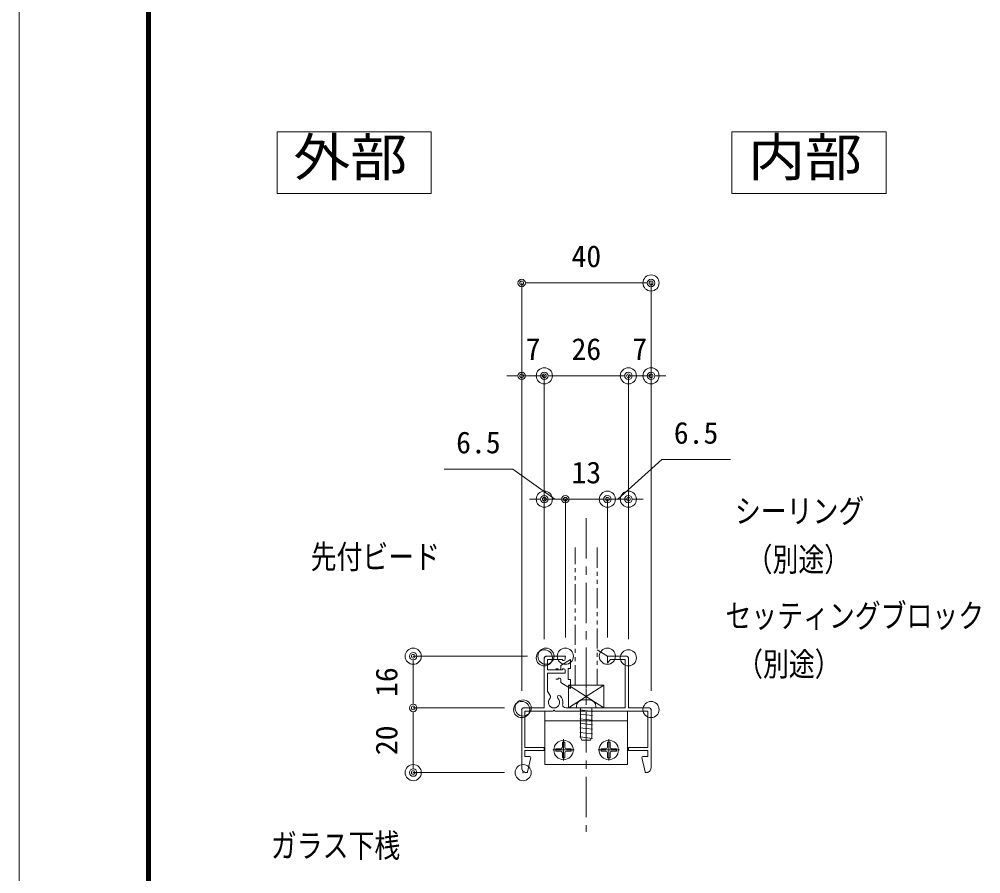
# Model space of a CAD drawing. Units: millimetres, scale not verified. Extents: x -3580 to 3580, y -1188 to 1188.
# Drawn here: x 216 to 811, y -865 to -337 of the extents above; entities that cross this region are included whole.
import ezdxf
from ezdxf.enums import TextEntityAlignment as Align

# ---------------------------------------------------------------- set-up
doc = ezdxf.new("R2010")
doc.units = ezdxf.units.MM
doc.header["$LTSCALE"] = 20
doc.header["$PDMODE"] = 32
doc.header["$PDSIZE"] = 10
for name, pattern in [('USER1', [2, 1.25, -0.25, 0.25, -0.25]), ('USER2', [1.25, 0.625, -0.125, 0.125, -0.125, 0.125, -0.125]), ('USER3', [0.375, 0.25, -0.125])]:
    doc.linetypes.add(name, pattern=pattern)
for name, color, linetype, lineweight in [('0-0_0', 7, 'Continuous', 18), ('0-1_DEFPOINTS', 7, 'Continuous', 18), ('0-3_アンカー', 4, 'Continuous', 18), ('0-4_WAKU', 7, 'Continuous', 18), ('0-5_6ﾊｯﾁﾝｸﾞ', 4, 'Continuous', 18), ('0-6_51破線ｱﾙﾐ', 3, 'USER3', 18), ('0-8_3中心線', 2, 'USER1', 18), ('0-9_41ｱﾙﾐ', 6, 'Continuous', 18), ('0-A_1手摺寸法', 7, 'Continuous', 18), ('0-B_42ｱﾙﾐ部品', 6, 'Continuous', 18), ('0-C_P4-12', 7, 'Continuous', 18), ('0-D_CYAN', 4, 'Continuous', 18), ('0-E_2a', 1, 'USER2', 18)]:
    doc.layers.add(name, color=color, linetype=linetype, lineweight=lineweight)
doc.layers.add('0-2_MOJI', color=7, linetype='Continuous')
doc.styles.add('ＭＳ ゴシック', font='')
doc.styles.get('ＭＳ ゴシック').set_extended_font_data('MS Gothic')

# ---------------------------------------------------------------- blocks, each defined once
blk = doc.blocks.new('A$C43F735A4')
at = {"layer": '0-5_6ﾊｯﾁﾝｸﾞ'}
for p, q in [((5, 15.42), (1, 14.95)), ((5, 15.42), (1, 14.95)), ((1.25, 14.99), (1.66, 15.99)), ((1.25, 5.99), (1.25, 14.99)), ((4.34, 15.99), (1.66, 15.99)), ((4.75, 14.99), (4.34, 15.99)), ((4.75, 5.99), (4.75, 14.99)), ((5, 14.01), (1, 13.54)), ((5, 14.01), (1, 13.54)), ((5, 12.6), (1, 12.13)), ((5, 12.6), (1, 12.13)), ((5, 11.19), (1, 10.72)), ((5, 11.19), (1, 10.72)), ((5, 9.78), (1, 9.31)), ((5, 9.78), (1, 9.31)), ((5.8, 5.99), (0.2, 5.99)), ((5, 8.37), (1, 7.9)), ((5, 8.37), (1, 7.9)), ((5, 7.06), (1, 6.59)), ((5, 7.06), (1, 6.59)), ((0, 5.49), (0, 5.79)), ((4, 3.49), (2, 3.49)), ((6, 5.49), (6, 5.79))]:
    blk.add_line(p, q, dxfattribs=at)
for centre, radius, start, end in [((0.2, 5.79), 0.2, 90, 180), ((5.8, 5.79), 0.2, 0, 90), ((2, 5.49), 2, 180, 270), ((4, 5.49), 2, 270, 0)]:
    blk.add_arc(centre, radius, start, end, dxfattribs=at)
at = {"layer": '0-6_51破線ｱﾙﾐ'}
blk.add_line((3, 0), (3, 19.15), dxfattribs=at)
blk = doc.blocks.new('simozanuke')
at = {"layer": '0-5_6ﾊｯﾁﾝｸﾞ'}
for p, q in [((-7, -15.3), (-7, -8.7)), ((7, -15.3), (7, -8.7)), ((-7.87, -11.62), (-9.4, -11.62)), ((-9.4, -12.38), (-9.4, -11.62)), ((-7.37, -9.6), (-7.37, -11.12)), ((-6.62, -9.6), (-7.37, -9.6)), ((-6.62, -9.6), (-6.62, -11.12)), ((-6.12, -11.62), (-4.59, -11.62)), ((-4.59, -12.38), (-4.59, -11.62)), ((6.13, -11.62), (4.6, -11.62)), ((4.6, -12.38), (4.6, -11.62)), ((6.63, -9.6), (6.63, -11.12)), ((6.63, -9.6), (7.38, -9.6)), ((7.38, -9.6), (7.38, -11.12)), ((7.88, -11.62), (9.41, -11.62)), ((9.41, -12.38), (9.41, -11.62)), ((-10.3, -12), (-3.7, -12)), ((-7.87, -12.38), (-9.4, -12.38)), ((-7.37, -14.4), (-7.37, -12.88)), ((-6.62, -14.4), (-7.37, -14.4)), ((-6.62, -14.4), (-6.62, -12.88)), ((-6.12, -12.38), (-4.59, -12.38)), ((10.3, -12), (3.7, -12)), ((6.13, -12.38), (4.6, -12.38)), ((6.63, -14.4), (6.63, -12.88)), ((6.63, -14.4), (7.38, -14.4)), ((7.38, -14.4), (7.38, -12.88)), ((7.88, -12.38), (9.41, -12.38))]:
    blk.add_line(p, q, dxfattribs=at)
for centre in [(-7, -12), (7, -12)]:
    blk.add_circle(centre, 3, dxfattribs=at)
for centre, start, end in [((-7.87, -11.12), 270, 0), ((-6.12, -11.12), 180, 270), ((6.13, -11.12), 270, 0), ((7.88, -11.12), 180, 270), ((-7.87, -12.88), 0, 90), ((-6.12, -12.88), 90, 180), ((6.13, -12.88), 0, 90), ((7.88, -12.88), 90, 180)]:
    blk.add_arc(centre, 0.5, start, end, dxfattribs=at)
at = {"layer": '0-B_42ｱﾙﾐ部品'}
for p, q in [((-12.75, 0), (-12.75, -16.5)), ((12.75, 0), (12.75, -16.5)), ((12.75, -3), (-12.75, -3)), ((12.75, -16.5), (-12.75, -16.5))]:
    blk.add_line(p, q, dxfattribs=at)
blk = doc.blocks.new('_ORIGIN2')
at = {"layer": '0-0_0'}
blk.add_line((-0.5, 0), (-1, 0), dxfattribs=at)
for radius in [0.5, 0.25]:
    blk.add_circle((0, 0), radius, dxfattribs=at)
blk = doc.blocks.new('D128')
at = {"layer": '0-1_DEFPOINTS'}
for p in [(2499.03, -306.69), (2581.12, -306.69), (2567, -338.69)]:
    blk.add_point(p, dxfattribs=at)
at = {"layer": '0-A_1手摺寸法'}
for p, q in [((2569.62, -306.69), (2499.03, -306.69)), ((2499.03, -334.09), (2499.03, -311.29)), ((2555.5, -338.69), (2499.03, -338.69))]:
    blk.add_line(p, q, dxfattribs=at)
at = {"layer": '0-A_1手摺寸法', "xscale": 4.6, "yscale": 4.6}
for p, rotation in [((2499.03, -306.69), 90), ((2499.03, -338.69), 270)]:
    blk.add_blockref('_ORIGIN2', p, dxfattribs=dict(at, rotation=rotation))
at = {"layer": '0-A_1手摺寸法', "style": 'ＭＳ ゴシック'}
blk.add_text('16', height=13.49, rotation=90, dxfattribs=at).set_placement((2493.28, -331.89), align=Align.BOTTOM_LEFT)
blk = doc.blocks.new('D129')
at = {"layer": '0-1_DEFPOINTS'}
for p in [(2567, -338.69), (2499.03, -378.69), (2567, -378.69)]:
    blk.add_point(p, dxfattribs=at)
at = {"layer": '0-A_1手摺寸法'}
for p, q in [((2555.5, -338.69), (2499.03, -338.69)), ((2499.03, -343.29), (2499.03, -374.09)), ((2555.5, -378.69), (2499.03, -378.69))]:
    blk.add_line(p, q, dxfattribs=at)
at = {"layer": '0-A_1手摺寸法', "xscale": 4.6, "yscale": 4.6}
for p, rotation in [((2499.03, -338.69), 90), ((2499.03, -378.69), 270)]:
    blk.add_blockref('_ORIGIN2', p, dxfattribs=dict(at, rotation=rotation))
at = {"layer": '0-A_1手摺寸法', "style": 'ＭＳ ゴシック'}
blk.add_text('20', height=13.49, rotation=90, dxfattribs=at).set_placement((2493.28, -367.89), align=Align.BOTTOM_LEFT)
blk = doc.blocks.new('D130')
at = {"layer": '0-1_DEFPOINTS'}
for p in [(2646.12, -75.79), (2566.12, -339.69), (2646.12, -339.69)]:
    blk.add_point(p, dxfattribs=at)
at = {"layer": '0-A_1手摺寸法'}
for p, q in [((2566.12, -328.19), (2566.12, -75.79)), ((2570.72, -75.79), (2641.52, -75.79)), ((2646.12, -328.19), (2646.12, -75.79))]:
    blk.add_line(p, q, dxfattribs=at)
at = {"layer": '0-A_1手摺寸法', "xscale": 4.6, "yscale": 4.6, "rotation": 180}
blk.add_blockref('_ORIGIN2', (2566.12, -75.79), dxfattribs=at)
at = {"layer": '0-A_1手摺寸法', "xscale": 4.6, "yscale": 4.6}
blk.add_blockref('_ORIGIN2', (2646.12, -75.79), dxfattribs=at)
at = {"layer": '0-A_1手摺寸法', "style": 'ＭＳ ゴシック'}
blk.add_text('40', height=13.49, dxfattribs=at).set_placement((2596.92, -70.04), align=Align.BOTTOM_LEFT)
blk = doc.blocks.new('D131')
at = {"layer": '0-1_DEFPOINTS'}
for p in [(2632.12, -133.22), (2580.12, -307.69), (2632.12, -307.69)]:
    blk.add_point(p, dxfattribs=at)
at = {"layer": '0-A_1手摺寸法'}
for p, q in [((2580.12, -296.19), (2580.12, -133.22)), ((2584.72, -133.22), (2627.52, -133.22)), ((2632.12, -296.19), (2632.12, -133.22))]:
    blk.add_line(p, q, dxfattribs=at)
at = {"layer": '0-A_1手摺寸法', "xscale": 4.6, "yscale": 4.6, "rotation": 180}
blk.add_blockref('_ORIGIN2', (2580.12, -133.22), dxfattribs=at)
at = {"layer": '0-A_1手摺寸法', "xscale": 4.6, "yscale": 4.6}
blk.add_blockref('_ORIGIN2', (2632.12, -133.22), dxfattribs=at)
at = {"layer": '0-A_1手摺寸法', "style": 'ＭＳ ゴシック'}
blk.add_text('26', height=13.49, dxfattribs=at).set_placement((2596.92, -127.47), align=Align.BOTTOM_LEFT)
blk = doc.blocks.new('D132')
at = {"layer": '0-1_DEFPOINTS'}
for p in [(2580.12, -133.22), (2580.12, -307.69), (2566.12, -339.69)]:
    blk.add_point(p, dxfattribs=at)
at = {"layer": '0-A_1手摺寸法'}
for p, q in [((2561.52, -133.22), (2556.92, -133.22)), ((2566.12, -328.19), (2566.12, -133.22)), ((2566.12, -133.22), (2580.12, -133.22)), ((2580.12, -296.19), (2580.12, -133.22)), ((2584.72, -133.22), (2589.32, -133.22))]:
    blk.add_line(p, q, dxfattribs=at)
at = {"layer": '0-A_1手摺寸法', "xscale": 4.6, "yscale": 4.6}
blk.add_blockref('_ORIGIN2', (2566.12, -133.22), dxfattribs=at)
at = {"layer": '0-A_1手摺寸法', "xscale": 4.6, "yscale": 4.6, "rotation": 180}
blk.add_blockref('_ORIGIN2', (2580.12, -133.22), dxfattribs=at)
at = {"layer": '0-A_1手摺寸法', "style": 'ＭＳ ゴシック'}
blk.add_text('7', height=13.49, dxfattribs=at).set_placement((2568.52, -127.47), align=Align.BOTTOM_LEFT)
blk = doc.blocks.new('D133')
at = {"layer": '0-1_DEFPOINTS'}
for p in [(2646.12, -133.22), (2632.12, -307.69), (2646.12, -339.69)]:
    blk.add_point(p, dxfattribs=at)
at = {"layer": '0-A_1手摺寸法'}
for p, q in [((2627.52, -133.22), (2622.92, -133.22)), ((2632.12, -296.19), (2632.12, -133.22)), ((2632.12, -133.22), (2646.12, -133.22)), ((2646.12, -328.19), (2646.12, -133.22)), ((2650.72, -133.22), (2655.32, -133.22))]:
    blk.add_line(p, q, dxfattribs=at)
at = {"layer": '0-A_1手摺寸法', "xscale": 4.6, "yscale": 4.6}
blk.add_blockref('_ORIGIN2', (2632.12, -133.22), dxfattribs=at)
at = {"layer": '0-A_1手摺寸法', "xscale": 4.6, "yscale": 4.6, "rotation": 180}
blk.add_blockref('_ORIGIN2', (2646.12, -133.22), dxfattribs=at)
at = {"layer": '0-A_1手摺寸法', "style": 'ＭＳ ゴシック'}
blk.add_text('7', height=13.49, dxfattribs=at).set_placement((2634.52, -127.47), align=Align.BOTTOM_LEFT)
blk = doc.blocks.new('D134')
at = {"layer": '0-1_DEFPOINTS'}
for p in [(2619.12, -209.56), (2593.12, -306.69), (2619.12, -306.69)]:
    blk.add_point(p, dxfattribs=at)
at = {"layer": '0-A_1手摺寸法'}
for p, q in [((2588.52, -209.56), (2583.92, -209.56)), ((2593.12, -295.19), (2593.12, -209.56)), ((2593.12, -209.56), (2619.12, -209.56)), ((2619.12, -295.19), (2619.12, -209.56)), ((2623.72, -209.56), (2628.32, -209.56))]:
    blk.add_line(p, q, dxfattribs=at)
at = {"layer": '0-A_1手摺寸法', "xscale": 4.6, "yscale": 4.6}
blk.add_blockref('_ORIGIN2', (2593.12, -209.56), dxfattribs=at)
at = {"layer": '0-A_1手摺寸法', "xscale": 4.6, "yscale": 4.6, "rotation": 180}
blk.add_blockref('_ORIGIN2', (2619.12, -209.56), dxfattribs=at)
at = {"layer": '0-A_1手摺寸法', "style": 'ＭＳ ゴシック'}
blk.add_text('13', height=13.49, dxfattribs=at).set_placement((2596.92, -203.81), align=Align.BOTTOM_LEFT)
blk = doc.blocks.new('D102')
at = {"layer": '0-1_DEFPOINTS'}
for p in [(2580.12, -209.56), (2580.12, -307.69), (2593.12, -306.69)]:
    blk.add_point(p, dxfattribs=at)
at = {"layer": '0-A_1手摺寸法'}
for p, q in [((2575.52, -209.56), (2570.92, -209.56)), ((2580.12, -296.19), (2580.12, -209.56)), ((2593.12, -209.56), (2580.12, -209.56)), ((2593.12, -209.56), (2580.12, -209.56)), ((2593.12, -295.19), (2593.12, -209.56)), ((2597.72, -209.56), (2602.32, -209.56))]:
    blk.add_line(p, q, dxfattribs=at)
blk.add_lwpolyline([(2586.62, -209.56), (2560.55, -190.98), (2518.21, -190.98)], dxfattribs=at)
at = {"layer": '0-A_1手摺寸法', "xscale": 4.6, "yscale": 4.6}
blk.add_blockref('_ORIGIN2', (2580.12, -209.56), dxfattribs=at)
at = {"layer": '0-A_1手摺寸法', "xscale": 4.6, "yscale": 4.6, "rotation": 180}
blk.add_blockref('_ORIGIN2', (2593.12, -209.56), dxfattribs=at)
at = {"layer": '0-A_1手摺寸法', "style": 'ＭＳ ゴシック'}
blk.add_text('6.5', height=13.49, dxfattribs=at).set_placement((2525.58, -185.23), align=Align.BOTTOM_LEFT)
blk = doc.blocks.new('D103')
at = {"layer": '0-1_DEFPOINTS'}
for p in [(2632.12, -209.56), (2619.12, -306.69), (2632.12, -307.69)]:
    blk.add_point(p, dxfattribs=at)
at = {"layer": '0-A_1手摺寸法'}
for p, q in [((2614.52, -209.56), (2609.92, -209.56)), ((2619.12, -295.19), (2619.12, -209.56)), ((2619.12, -209.56), (2632.12, -209.56)), ((2619.12, -209.56), (2632.12, -209.56)), ((2632.12, -296.19), (2632.12, -209.56)), ((2636.72, -209.56), (2641.32, -209.56))]:
    blk.add_line(p, q, dxfattribs=at)
blk.add_lwpolyline([(2625.62, -209.56), (2652.84, -185.03), (2695.18, -185.03)], dxfattribs=at)
at = {"layer": '0-A_1手摺寸法', "xscale": 4.6, "yscale": 4.6}
blk.add_blockref('_ORIGIN2', (2619.12, -209.56), dxfattribs=at)
at = {"layer": '0-A_1手摺寸法', "xscale": 4.6, "yscale": 4.6, "rotation": 180}
blk.add_blockref('_ORIGIN2', (2632.12, -209.56), dxfattribs=at)
at = {"layer": '0-A_1手摺寸法', "style": 'ＭＳ ゴシック'}
blk.add_text('6.5', height=13.49, dxfattribs=at).set_placement((2660.21, -179.28), align=Align.BOTTOM_LEFT)
blk = doc.blocks.new('A$C5454394C')
at = {"layer": '0-9_41ｱﾙﾐ'}
for p, q in [((7.88, 35.99), (7.5, 35.99)), ((7.88, 35.99), (13.5, 35.99)), ((13.5, 35.14), (13.5, 35.99)), ((26.5, 33.99), (26.5, 35.99)), ((26.5, 35.99), (32.5, 35.99)), ((26.5, 33.99), (26.5, 35.99)), ((26.5, 35.99), (32.5, 35.99)), ((7, 19.99), (7, 35.49)), ((7, 19.99), (7, 35.49)), ((8, 31.79), (8, 34.99)), ((8, 34.99), (12.52, 34.99)), ((26.5, 33.99), (27.5, 34.99)), ((27.5, 34.99), (32, 34.99)), ((32, 19.99), (32, 34.99)), ((32, 19.99), (32, 34.99)), ((33, 19.99), (33, 35.49)), ((33, 19.99), (33, 35.49)), ((8, 31.79), (12.52, 31.79)), ((8, 30.79), (13.5, 30.79)), ((8, 25.47), (8, 30.79)), ((8, 25.21), (8, 30.79)), ((13.5, 30.79), (13.5, 31.64)), ((8.93, 23.59), (8, 25.21)), ((0, 18.49), (0, 19.49)), ((0, 18.49), (0, 1.49)), ((1.5, 19.99), (0.5, 19.99)), ((9.7, 18.99), (1, 18.99)), ((7, 19.99), (1.5, 19.99)), ((7, 19.99), (1.5, 19.99)), ((9.83, 19.2), (9.7, 18.99)), ((9.83, 19.2), (9.7, 18.99)), ((10.17, 19.2), (10.3, 18.99)), ((10.17, 19.2), (10.3, 18.99)), ((20, 18.99), (10.3, 18.99)), ((20, 18.99), (10.3, 18.99)), ((20, 19.99), (13.67, 19.99)), ((20, 19.99), (13.67, 19.99)), ((20, 19.99), (32, 19.99)), ((20, 19.99), (32, 19.99)), ((20, 19.99), (32, 19.99)), ((20, 19.99), (32, 19.99)), ((20, 18.99), (39, 18.99)), ((27.3, 18.99), (39, 18.99)), ((33, 19.99), (38.5, 19.99)), ((33, 19.99), (38.5, 19.99)), ((38.5, 19.99), (39.5, 19.99)), ((39, 18.99), (39, 14.79)), ((39, 18.99), (39, 7.79)), ((40, 18.49), (40, 19.49)), ((40, 18.49), (40, 1.49)), ((1, 14.79), (1, 7.79)), ((40, 14.79), (40, 1.49)), ((1, 7.79), (7, 7.79)), ((1, 6.79), (7, 6.79)), ((1, 6.79), (7, 6.79)), ((1, 6.79), (1, 4.99)), ((1, 6.79), (1, 4.99)), ((7, 7.79), (7, 6.79)), ((7, 7.79), (7, 6.79)), ((33, 7.71), (33.09, 7.79)), ((33, 7.79), (33, 6.79)), ((33, 7.79), (33, 6.79)), ((39, 7.79), (33, 7.79)), ((39, 7.79), (33, 7.79)), ((39, 6.79), (33, 6.79)), ((39, 6.79), (33, 6.79)), ((1, 4.99), (2.5, 4.99)), ((2.8, 4.69), (1.8, 0.19)), ((37.2, 4.69), (38.2, 0.19))]:
    blk.add_line(p, q, dxfattribs=at)
for points in [[(26.5, 33.99), (27.5, 34.99), (32, 34.99)], [(1, 18.99), (1, 7.79), (7, 7.79)], [(12.7, 18.99), (10.3, 18.99), (13.3, 18.99)], [(39, 6.79), (39, 4.99), (37.5, 4.99)], [(39, 6.79), (39, 4.99), (37.57, 4.99)]]:
    blk.add_lwpolyline(points, dxfattribs=at)
for centre, radius, start, end in [((7.5, 35.49), 0.5, 90, 180), ((32.5, 35.49), 0.5, 0, 90), ((13, 35.14), 0.5, 197.4576, 0), ((13, 31.64), 0.5, 0, 162.5424), ((11.53, 23.39), 0.5, 47.2413, 227.2413), ((10, 21.74), 1.75, 132.7587, 47.2413), ((8.47, 23.39), 0.5, 312.7587, 23.6206), ((8.47, 23.39), 0.5, 312.7587, 23.6206), ((10, 21.74), 2.75, 348.463, 47.2413), ((13.67, 20.99), 1, 168.463, 270), ((13.67, 20.99), 1, 168.463, 270), ((0.5, 19.49), 0.5, 90, 180), ((10, 19.09), 0.2, 32.3335, 147.6665), ((10, 19.09), 0.2, 32.3335, 147.6665), ((39.5, 19.49), 0.5, 0, 90), ((2.5, 4.69), 0.3, 0, 90), ((37.5, 4.69), 0.3, 90, 180), ((1.5, 1.49), 1.5, 180, 275.9968), ((1.6, 0.19), 0.2, 286.4721, 360), ((38.4, 0.19), 0.2, 180, 253.5279), ((38.5, 1.49), 1.5, 264.0032, 0)]:
    blk.add_arc(centre, radius, start, end, dxfattribs=at)
blk = doc.blocks.new('A$C11FF1953')
at = {"layer": '0-3_アンカー'}
for p, q in [((4.57, 3.26), (3.8, 3.26)), ((3.8, 3.26), (3.8, -0.06)), ((4.57, -0.06), (3.8, -0.06))]:
    blk.add_line(p, q, dxfattribs=at)
at = {"layer": '0-5_6ﾊｯﾁﾝｸﾞ'}
for p, q in [((1.57, 4.2), (4.57, 6.1)), ((4.57, 6.1), (4.57, 3.26)), ((0.59, 3.2), (0, 3.2)), ((1.57, 4.2), (1.57, 3.35)), ((0.59, 0), (0, 0)), ((4.57, -0.06), (4.57, -2.9))]:
    blk.add_line(p, q, dxfattribs=at)
blk.add_lwpolyline([(1.57, -0.15), (1.57, -1), (4.57, -2.9)], dxfattribs=at)
for centre, start, end in [((1.07, 3.35), 197.4576, 0), ((1.07, -0.15), 0, 162.5424)]:
    blk.add_arc(centre, 0.5, start, end, dxfattribs=at)

msp = doc.modelspace()

# ---------------------------------------------------------------- linework, layer by layer
at = {"layer": '0-1_DEFPOINTS', "color": 5}
msp.add_line((215.8, 1188), (215.8, -1188), dxfattribs=at)
at = {"layer": '0-4_WAKU'}
for p, q in [((294.6, 1133.2), (294.6, -1129.2)), ((295.2, 1132.6), (295.2, -1128.6)), ((295.8, 1132), (295.8, -1128)), ((296.4, 1131.4), (296.4, -1127.4)), ((297, 1130.8), (297, -1126.8))]:
    msp.add_line(p, q, dxfattribs=at)
at = {"layer": '0-8_3中心線'}
msp.add_line((566.46, -645.22), (566.46, -839.27), dxfattribs=at)
at = {"layer": '0-A_1手摺寸法', "color": 3}
for p, q in [((577.46, -748.63), (555.46, -762.63)), ((555.46, -748.63), (577.46, -762.63))]:
    msp.add_line(p, q, dxfattribs=at)
msp.add_lwpolyline([(577.46, -748.63), (555.46, -748.63), (555.46, -762.63), (577.46, -762.63)], close=True, dxfattribs=at)
at = {"layer": '0-C_P4-12'}
for p, q in [((375.35, -406.31), (375.35, -444.32)), ((656.59, -406.31), (656.59, -444.32))]:
    msp.add_line(p, q, dxfattribs=at)
for points in [[(375.35, -444.32), (470.68, -444.32), (470.68, -406.31), (375.35, -406.31)], [(656.59, -444.32), (751.92, -444.32), (751.92, -406.31), (656.59, -406.31)]]:
    msp.add_lwpolyline(points, dxfattribs=at)
at = {"layer": '0-D_CYAN'}
msp.add_line((579.57, -730.63), (573.17, -726.59), dxfattribs=at)
at = {"layer": '0-E_2a'}
msp.add_line((559.57, -748.63), (559.57, -663.43), dxfattribs=at)
msp.add_lwpolyline([(573.17, -663.43), (573.17, -748.63), (559.57, -748.63)], dxfattribs=at)

# ---------------------------------------------------------------- block references
at = {"layer": '0-2_MOJI', "xscale": -2, "yscale": 2, "rotation": 180}
msp.add_blockref('A$C43F735A4', (560.46, -750.65), dxfattribs=at)
at = {"layer": '0-3_アンカー', "xscale": 2, "yscale": 2}
msp.add_blockref('A$C11FF1953', (547.68, -744.83), dxfattribs=at)
at = {"layer": '0-9_41ｱﾙﾐ', "xscale": 2, "yscale": 2}
msp.add_blockref('simozanuke', (566.46, -764.63), dxfattribs=at)
at = {"layer": '0-A_1手摺寸法'}
for name in ['D130', 'D132', 'D131', 'D133', 'D103', 'D102', 'D134', 'D128', 'D129']:
    msp.add_blockref(name, (-2039.54, -423.94), dxfattribs=at)
at = {"layer": '0-B_42ｱﾙﾐ部品', "xscale": 2, "yscale": 2}
msp.add_blockref('A$C5454394C', (526.57, -802.62), dxfattribs=at)

# ---------------------------------------------------------------- texts
at = {"layer": '0-0_0', "style": 'ＭＳ ゴシック', "width": 0.8}
for s, p in [('シーリング', (658.48, -652.56)), ('先付ビード', (396.05, -680.83)), ('（別途）', (665.72, -682.49)), ('セッティングブロック', (652.6, -717.31)), ('（別途）', (659.83, -747.24)), ('ガラス下桟', (371.45, -859.49))]:
    msp.add_text(s, height=14.66, dxfattribs=at).set_placement(p, align=Align.BOTTOM_LEFT)
at = {"layer": '0-C_P4-12', "style": 'ＭＳ ゴシック', "width": 1.1}
for s, p in [('外部', (385.41, -440.69)), ('内部', (666.65, -440.69))]:
    msp.add_text(s, height=23.46, dxfattribs=at).set_placement(p, align=Align.BOTTOM_LEFT)

doc.saveas('drawing.dxf')
